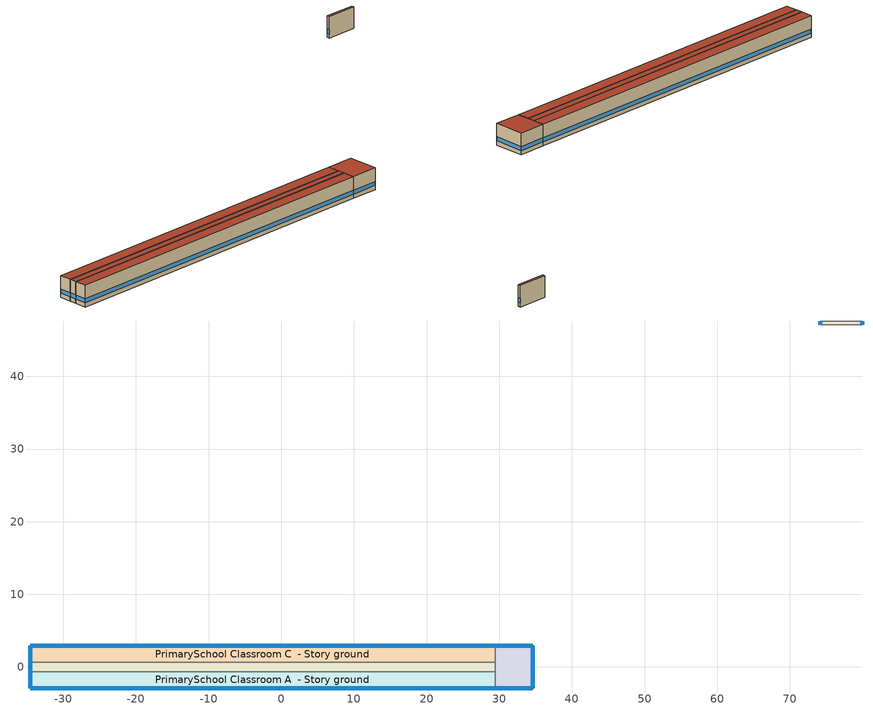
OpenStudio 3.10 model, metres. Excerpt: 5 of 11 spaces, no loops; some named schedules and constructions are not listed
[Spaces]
PrimarySchool Classroom A  - Story ground
 floor ground (Foundation F 1.26W/m*K Perim 66.23m Area 143.33m2): -34.58,-2.89 -34.58,-0.65 29.41,-0.65 29.41,-2.89 z0
 wall outside (PrimarySchool Classroom A  - Story ground Wall 1 c tbd): -34.58,-0.65 -34.58,-2.89 z0:3.96
 wall outside (PrimarySchool Classroom A  - Story ground Wall 4 c tbd): -34.58,-2.89 29.41,-2.89 z0:3.96
 wall to PrimarySchool Corridor B  - Story ground: 29.41,-0.65 -34.58,-0.65 z0:3.96
 wall to PrimarySchool Office  - Story ground: 29.41,-2.89 29.41,-0.65 z0:3.96
 window (Window U-0.75 SHGC 0.48): -34.58,-0.68 -34.58,-2.87 z0.76:1.49; -34.55,-2.89 29.39,-2.89 z0.76:1.48
 roof outside (PrimarySchool Classroom A  - Story ground RoofCeiling 1 c tbd): 29.41,-2.89 29.41,-0.65 -34.58,-0.65 -34.58,-2.89 z3.96
PrimarySchool Corridor B  - Story ground
 floor ground (Foundation F 1.26W/m*K Perim 1.3m Area 83.44m2): -34.58,-0.65 -34.58,0.65 29.41,0.65 29.41,-0.65 z0
 wall outside (PrimarySchool Corridor B  - Story ground Wall 1 c tbd): -34.58,0.65 -34.58,-0.65 z0:3.96
 wall to PrimarySchool Classroom C  - Story ground: 29.41,0.65 -34.58,0.65 z0:3.96
 wall to PrimarySchool Office  - Story ground: 29.41,-0.65 29.41,0.65 z0:3.96
 window (Window U-0.75 SHGC 0.48): -34.58,0.63 -34.58,-0.63 z0.76:1.5
 roof outside (PrimarySchool Corridor B  - Story ground RoofCeiling 1 c tbd): 29.41,-0.65 29.41,0.65 -34.58,0.65 -34.58,-0.65 z3.96
PrimarySchool Classroom C  - Story ground
 floor ground (Foundation F 1.26W/m*K Perim 66.23m Area 143.33m2): -34.58,0.65 -34.58,2.89 29.41,2.89 29.41,0.65 z0
 wall outside (PrimarySchool Classroom C  - Story ground Wall 1 c tbd): -34.58,2.89 -34.58,0.65 z0:3.96
 wall outside (PrimarySchool Classroom C  - Story ground Wall 2 c tbd): 29.41,2.89 -34.58,2.89 z0:3.96
 wall to PrimarySchool Office  - Story ground: 29.41,0.65 29.41,2.89 z0:3.96
 window (Window U-0.75 SHGC 0.48): -34.58,2.87 -34.58,0.68 z0.76:1.49; 29.39,2.89 -34.55,2.89 z0.76:1.48
 roof outside (PrimarySchool Classroom C  - Story ground RoofCeiling 1 c tbd): 29.41,0.65 29.41,2.89 -34.58,2.89 -34.58,0.65 z3.96
PrimarySchool Office  - Story ground
 floor ground (Foundation F 1.26W/m*K Perim 16.11m Area 29.86m2): 29.41,-2.89 29.41,2.89 34.58,2.89 34.58,-2.89 z0
 wall outside (PrimarySchool Office  - Story ground Wall 2 c tbd): 34.58,2.89 29.41,2.89 z0:3.96
 wall outside (PrimarySchool Office  - Story ground Wall 4 c tbd): 34.58,-2.89 34.58,2.89 z0:3.96
 wall outside (PrimarySchool Office  - Story ground Wall 3 c tbd): 29.41,-2.89 34.58,-2.89 z0:3.96
 window (Window U-0.75 SHGC 0.48): 34.55,2.89 29.44,2.89 / 29.44,-2.89 34.55,-2.89 / 34.58,-2.87 34.58,2.87 z0.76:1.48
 roof outside (PrimarySchool Office  - Story ground RoofCeiling 1 c tbd): 34.58,-2.89 34.58,2.89 29.41,2.89 29.41,-2.89 z3.96
PrimarySchool Office  - Story ground 1
 floor ground (Foundation F 1.26W/m*K Perim 1.02m Area 2.95m2): 79.98,47.11 74.2,47.11 74.2,47.62 79.98,47.62 z0
 wall outside (PrimarySchool Office  - Story ground 1 Wall 2 c tbd): 74.2,47.62 74.2,47.11 z0:3.96
 wall outside (PrimarySchool Office  - Story ground 1 Wall 3 c tbd): 79.98,47.11 79.98,47.62 z0:3.96
 wall to PrimarySchool Gym  - Story ground: 74.2,47.11 79.98,47.11 z0:3.96
 wall to PrimarySchool Kitchen  - Story ground: 79.98,47.62 74.2,47.62 z0:3.96
 window (Window U-0.75 SHGC 0.48): 74.2,47.59 74.2,47.14 / 79.98,47.14 79.98,47.59 z0.76:1.55
 roof outside (PrimarySchool Office  - Story ground 1 RoofCeiling 1 c tbd): 79.98,47.62 74.2,47.62 74.2,47.11 79.98,47.11 z3.96
[Schedule:Day]
Clothing Schedule Default Winter Clothes; Infiltration HVAC Off Schedule Schedule Day 0 1; Infiltration HVAC Off Schedule Schedule Day 2: 24, 0, 1
Clothing Schedule Summer Clothes: 24, 0, 0.5
Air Velocity Schedule Default: 24, 0, 0.2
Work Efficiency Schedule Default; Schedule Day 35; Schedule Day 36: 24, 0, 0
PrimarySchool Cafeteria Occ Default; PrimarySchool Cafeteria Occ Wkdy Day 1: No, 1, 45, 0, 2, 0, 0.01875, 2, 15, 0.0375, 2, 30, 0.05625, 2, 45, 0.075, 3, 0, 0.09375, 3, 15, 0.1125, 3, 30, 0.13125, 3, 45, 0.15, 4, 0, 0.1375, 4, 15, 0.125, 4, 30, 0.1125, 4, 45, 0.1, 5, 0, 0.0875, 5, 15, 0.075, 5, 30, 0.0625, 5, 45, 0.05, 6, 0, 0.125, 6, 15, 0.2, 6, 30, 0.275, 6, 45, 0.35, 7, 0, 0.425, 7, 15, 0.5, 7, 30, 0.575, 7, 45, 0.65, 8, 0, 0.725, 8, 15, 0.8, 8, 30, 0.875, 8, 45, 0.95, 9, 0, 0.85, 9, 15, 0.75, 9, 30, 0.65, 9, 45, 0.55, 10, 0, 0.45, 10, 15, 0.35, 10, 30, 0.25, 10, 45, 0.15, 11, 0, 0.1375, 11, 15, 0.125, 11, 30, 0.1125, 11, 45, 0.1, 12, 0, 0.0875, 12, 15, 0.075, 12, 30, 0.0625, 12, 45, 0.05, 13, 0, 0.0375, 13, 15, 0.025, 13, 30, 0.0125, 13, 45, 0, 24, 0, 0
PrimarySchool Cafeteria Occ Summer Design Day: No, 7, 0, 0, 9, 0, 0.15, 11, 0, 0.05, 13, 0, 0.95, 15, 0, 0.15, 24, 0, 0
PrimarySchool Cafeteria Occ Wkdy Day: No, 4, 45, 0, 9, 15, 0.25, 24, 0, 0
PrimarySchool Cafeteria Occ Winter Design Day; Education_School BLDG_LIGHT_EndUseData Winter Design Day; Education_School BLDG_EQUIP_EndUseData Winter Design Day; PrimarySchool Bldg Occ Winter Design Day; PrimarySchool Gym Occ Winter Design Day; Education_School BLDG_LIGHT_EndUseData Winter Design Day 1; Education_School BLDG_EQUIP_EndUseData Winter Design Day 1: No, 24, 0, 0
PrimarySchool Activity Default; PrimarySchool Activity Winter Design Day; PrimarySchool Activity Summer Design Day: No, 24, 0, 120
Education_School BLDG_LIGHT_EndUseData Default: No, 0, 15, 0.444766, 0, 30, 0.454223, 0, 45, 0.46368, 1, 0, 0.473137, 1, 15, 0.482594, 1, 30, 0.492051, 1, 45, 0.501508, 2, 0, 0.510965, 2, 15, 0.520422, 2, 30, 0.529879, 2, 45, 0.539336, 3, 0, 0.548793, 3, 15, 0.55825, 3, 30, 0.567707, 3, 45, 0.577164, 4, 0, 0.586621, 4, 15, 0.596078, 4, 30, 0.599436, 4, 45, 0.602794, 5, 0, 0.606152, 5, 15, 0.609511, 5, 30, 0.615414, 5, 45, 0.621318, 6, 0, 0.627222, 6, 15, 0.633125, 6, 30, 0.639029, 6, 45, 0.644933, 7, 0, 0.650836, 7, 15, 0.65674, 7, 30, 0.652442, 7, 45, 0.648145, 8, 0, 0.643847, 8, 15, 0.63955, 8, 30, 0.640089, 8, 45, 0.640627, 9, 0, 0.641166, 9, 15, 0.641705, 9, 30, 0.640612, 9, 45, 0.63952, 10, 0, 0.638427, 10, 15, 0.637335, 10, 30, 0.633072, 10, 45, 0.628809, 11, 0, 0.624546, 11, 15, 0.620283, 11, 30, 0.61602, 11, 45, 0.611757, 12, 0, 0.607494, 12, 15, 0.603231, 12, 30, 0.58861, 12, 45, 0.573989, 13, 0, 0.559368, 13, 15, 0.544746, 13, 30, 0.521564, 13, 45, 0.498381, 14, 0, 0.475199, 14, 15, 0.452016, 14, 30, 0.440954, 14, 45, 0.429893, 15, 0, 0.418831, 15, 15, 0.40777, 15, 30, 0.400724, 15, 45, 0.393679, 16, 0, 0.386633, 16, 15, 0.379587, 16, 30, 0.356275, 16, 45, 0.332962, 17, 0, 0.309649, 17, 15, 0.286336, 17, 30, 0.275833, 17, 45, 0.26533, 18, 0, 0.254827, 18, 15, 0.244324, 18, 30, 0.22977, 18, 45, 0.215216, 19, 0, 0.200661, 19, 15, 0.186107, 19, 30, 0.170527, 19, 45, 0.154947, 20, 0, 0.139366, 20, 15, 0.123786, 20, 30, 0.123416, 20, 45, 0.123046, 21, 0, 0.122676, 21, 15, 0.122113, 21, 30, 0.122023, 21, 45, 0.121933, 22, 0, 0.121843, 22, 15, 0.121753, 22, 30, 0.121903, 22, 45, 0.122052, 23, 0, 0.122201, 23, 15, 0.122351, 23, 30, 0.122427, 23, 45, 0.122503, 24, 0, 0.12258
Education_School BLDG_LIGHT_EndUseData Sat Day; Education_School BLDG_LIGHT_EndUseData Sat Day 2: No, 0, 15, 0.238118, 0, 30, 0.230158, 0, 45, 0.222198, 1, 0, 0.214238, 1, 15, 0.206278, 1, 30, 0.20226, 1, 45, 0.198242, 2, 0, 0.194224, 2, 15, 0.190206, 2, 30, 0.186713, 2, 45, 0.183221, 3, 0, 0.179728, 3, 15, 0.176236, 3, 30, 0.169576, 3, 45, 0.162916, 4, 0, 0.156256, 4, 15, 0.149595, 4, 30, 0.149742, 4, 45, 0.149889, 5, 0, 0.150036, 5, 15, 0.150183, 5, 30, 0.150622, 5, 45, 0.151061, 6, 0, 0.151501, 6, 15, 0.15194, 6, 30, 0.151571, 6, 45, 0.151202, 7, 0, 0.150833, 7, 15, 0.150463, 7, 30, 0.150267, 7, 45, 0.15007, 8, 0, 0.149873, 8, 15, 0.149676, 8, 30, 0.146163, 8, 45, 0.14265, 9, 0, 0.139136, 9, 15, 0.135623, 9, 30, 0.135012, 9, 45, 0.134401, 10, 0, 0.133789, 10, 15, 0.133178, 10, 30, 0.134606, 10, 45, 0.134665, 11, 0, 0.134723, 11, 15, 0.134782, 11, 30, 0.13484, 11, 45, 0.134899, 12, 0, 0.134957, 12, 15, 0.135016, 12, 30, 0.135074, 12, 45, 0.135133, 13, 0, 0.135191, 13, 15, 0.13525, 13, 30, 0.134888, 13, 45, 0.134526, 14, 0, 0.134164, 14, 15, 0.133802, 14, 30, 0.134063, 14, 45, 0.134324, 15, 0, 0.134584, 15, 15, 0.134845, 15, 30, 0.135364, 15, 45, 0.135884, 16, 0, 0.136403, 16, 15, 0.136923, 16, 30, 0.138285, 16, 45, 0.139647, 17, 0, 0.141009, 17, 15, 0.142372, 17, 30, 0.144177, 17, 45, 0.145982, 18, 0, 0.147788, 18, 15, 0.149593, 18, 30, 0.150735, 18, 45, 0.151876, 19, 0, 0.153018, 19, 15, 0.15416, 19, 30, 0.165537, 19, 45, 0.176915, 20, 0, 0.188292, 20, 15, 0.19967, 20, 30, 0.22374, 20, 45, 0.247811, 21, 0, 0.271881, 21, 15, 0.295951, 21, 30, 0.294087, 21, 45, 0.292223, 22, 0, 0.29036, 22, 15, 0.288496, 22, 30, 0.279931, 22, 45, 0.271366, 23, 0, 0.262801, 23, 15, 0.254236, 23, 30, 0.250207, 23, 45, 0.246177, 24, 0, 0.242148
Education_School BLDG_LIGHT_EndUseData Sat Day 1: No, 0, 15, 0.217415, 0, 30, 0.218093, 0, 45, 0.21877, 1, 0, 0.219448, 1, 15, 0.220126, 1, 30, 0.222782, 1, 45, 0.225439, 2, 0, 0.228095, 2, 15, 0.230752, 2, 30, 0.221464, 2, 45, 0.212176, 3, 0, 0.202888, 3, 15, 0.193601, 3, 30, 0.186737, 3, 45, 0.179874, 4, 0, 0.173011, 4, 15, 0.166148, 4, 30, 0.172198, 4, 45, 0.178247, 5, 0, 0.184296, 5, 15, 0.190346, 5, 30, 0.194388, 5, 45, 0.19843, 6, 0, 0.202472, 6, 15, 0.206515, 6, 30, 0.202943, 6, 45, 0.199371, 7, 0, 0.195799, 7, 15, 0.192227, 7, 30, 0.188258, 7, 45, 0.184289, 8, 0, 0.180319, 8, 15, 0.17635, 8, 30, 0.165805, 8, 45, 0.155259, 9, 0, 0.144714, 9, 15, 0.134168, 9, 30, 0.130206, 9, 45, 0.126243, 10, 0, 0.12228, 10, 15, 0.118317, 10, 30, 0.110087, 10, 45, 0.110087, 11, 0, 0.110088, 11, 15, 0.110088, 11, 30, 0.110089, 11, 45, 0.110089, 12, 0, 0.11009, 12, 15, 0.11009, 12, 30, 0.11009, 12, 45, 0.110091, 13, 0, 0.110091, 13, 15, 0.110092, 13, 30, 0.110183, 13, 45, 0.110274, 14, 0, 0.110365, 14, 15, 0.110455, 14, 30, 0.110363, 14, 45, 0.11027, 15, 0, 0.110177, 15, 15, 0.110084, 15, 30, 0.110015, 15, 45, 0.109945, 16, 0, 0.109876, 16, 15, 0.109807, 16, 30, 0.113293, 16, 45, 0.116779, 17, 0, 0.120265, 17, 15, 0.123751, 17, 30, 0.128846, 17, 45, 0.13394, 18, 0, 0.139034, 18, 15, 0.144129, 18, 30, 0.142863, 18, 45, 0.141596, 19, 0, 0.14033, 19, 15, 0.139064, 19, 30, 0.150072, 19, 45, 0.16108, 20, 0, 0.172089, 20, 15, 0.183097, 20, 30, 0.193372, 20, 45, 0.203646, 21, 0, 0.213921, 21, 15, 0.224195, 21, 30, 0.228971, 21, 45, 0.233748, 22, 0, 0.238524, 22, 15, 0.2433, 22, 30, 0.243479, 22, 45, 0.243658, 23, 0, 0.243837, 23, 15, 0.244015, 23, 30, 0.237365, 23, 45, 0.230715, 24, 0, 0.224065
Education_School BLDG_LIGHT_EndUseData Summer Design Day; Education_School BLDG_EQUIP_EndUseData Summer Design Day; Education_School BLDG_LIGHT_EndUseData Summer Design Day 1; Education_School BLDG_EQUIP_EndUseData Summer Design Day 1: No, 24, 0, 1
Education_School BLDG_LIGHT_EndUseData Sun Day; Education_School BLDG_LIGHT_EndUseData Sun Day 2: No, 0, 15, 0.113595, 0, 30, 0.111075, 0, 45, 0.108556, 1, 0, 0.106036, 1, 15, 0.103517, 1, 30, 0.105431, 1, 45, 0.107346, 2, 0, 0.10926, 2, 15, 0.111175, 2, 30, 0.112679, 2, 45, 0.114184, 3, 0, 0.115689, 3, 15, 0.117194, 3, 30, 0.118493, 3, 45, 0.119792, 4, 0, 0.121091, 4, 15, 0.12239, 4, 30, 0.127005, 4, 45, 0.131621, 5, 0, 0.136236, 5, 15, 0.140851, 5, 30, 0.146291, 5, 45, 0.15173, 6, 0, 0.15717, 6, 15, 0.162609, 6, 30, 0.155386, 6, 45, 0.148163, 7, 0, 0.140939, 7, 15, 0.133716, 7, 30, 0.129501, 7, 45, 0.125286, 8, 0, 0.121071, 8, 15, 0.116856, 8, 30, 0.107148, 8, 45, 0.0974392, 9, 0, 0.0877307, 9, 15, 0.0780222, 9, 30, 0.0769208, 9, 45, 0.0758194, 10, 0, 0.074718, 10, 15, 0.0736166, 10, 30, 0.0735152, 10, 45, 0.0735205, 11, 0, 0.0735258, 11, 15, 0.0735311, 11, 30, 0.0735364, 11, 45, 0.0735417, 12, 0, 0.0735469, 12, 15, 0.0735522, 12, 30, 0.0735575, 12, 45, 0.0735628, 13, 0, 0.0735681, 13, 15, 0.0735734, 13, 30, 0.0739358, 13, 45, 0.0742982, 14, 0, 0.0746606, 14, 15, 0.075023, 14, 30, 0.0745607, 14, 45, 0.0740985, 15, 0, 0.0736363, 15, 15, 0.073174, 15, 30, 0.0731982, 15, 45, 0.0732224, 16, 0, 0.0732466, 16, 15, 0.0732708, 16, 30, 0.083168, 16, 45, 0.0930651, 17, 0, 0.102962, 17, 15, 0.112859, 17, 30, 0.111137, 17, 45, 0.109415, 18, 0, 0.107693, 18, 15, 0.105971, 18, 30, 0.104171, 18, 45, 0.102371, 19, 0, 0.10057, 19, 15, 0.0987702, 19, 30, 0.0986507, 19, 45, 0.0985313, 20, 0, 0.0984118, 20, 15, 0.0982923, 20, 30, 0.101746, 20, 45, 0.105199, 21, 0, 0.108653, 21, 15, 0.112106, 21, 30, 0.113166, 21, 45, 0.114226, 22, 0, 0.115286, 22, 15, 0.116346, 22, 30, 0.116299, 22, 45, 0.116251, 23, 0, 0.116204, 23, 15, 0.116156, 23, 30, 0.115516, 23, 45, 0.114875, 24, 0, 0.114235
Education_School BLDG_LIGHT_EndUseData Sun Day 1: No, 0, 15, 0.132447, 0, 30, 0.135516, 0, 45, 0.138584, 1, 0, 0.141653, 1, 15, 0.144722, 1, 30, 0.150943, 1, 45, 0.157165, 2, 0, 0.163387, 2, 15, 0.169609, 2, 30, 0.168335, 2, 45, 0.167061, 3, 0, 0.165787, 3, 15, 0.164513, 3, 30, 0.168842, 3, 45, 0.173172, 4, 0, 0.177501, 4, 15, 0.18183, 4, 30, 0.186396, 4, 45, 0.190962, 5, 0, 0.195528, 5, 15, 0.200094, 5, 30, 0.203368, 5, 45, 0.206643, 6, 0, 0.209917, 6, 15, 0.213192, 6, 30, 0.210548, 6, 45, 0.207905, 7, 0, 0.205261, 7, 15, 0.202618, 7, 30, 0.199072, 7, 45, 0.195527, 8, 0, 0.191982, 8, 15, 0.188436, 8, 30, 0.174293, 8, 45, 0.16015, 9, 0, 0.146007, 9, 15, 0.131864, 9, 30, 0.13331, 9, 45, 0.134756, 10, 0, 0.136203, 10, 15, 0.137649, 10, 30, 0.0970453, 10, 45, 0.0970382, 11, 0, 0.097031, 11, 15, 0.0970238, 11, 30, 0.0970166, 11, 45, 0.0970094, 12, 0, 0.0970022, 12, 15, 0.0969951, 12, 30, 0.0969879, 12, 45, 0.0969807, 13, 0, 0.0969735, 13, 15, 0.0969663, 13, 30, 0.0971005, 13, 45, 0.0972346, 14, 0, 0.0973687, 14, 15, 0.0975029, 14, 30, 0.0972784, 14, 45, 0.097054, 15, 0, 0.0968296, 15, 15, 0.0966051, 15, 30, 0.0967108, 15, 45, 0.0968164, 16, 0, 0.0969221, 16, 15, 0.0970277, 16, 30, 0.0968133, 16, 45, 0.096599, 17, 0, 0.0963847, 17, 15, 0.0961703, 17, 30, 0.0963811, 17, 45, 0.096592, 18, 0, 0.0968028, 18, 15, 0.0970137, 18, 30, 0.0970338, 18, 45, 0.097054, 19, 0, 0.0970742, 19, 15, 0.0970943, 19, 30, 0.0968048, 19, 45, 0.0965153, 20, 0, 0.0962258, 20, 15, 0.0959362, 20, 30, 0.0967477, 20, 45, 0.0975591, 21, 0, 0.0983706, 21, 15, 0.099182, 21, 30, 0.103484, 21, 45, 0.107786, 22, 0, 0.112088, 22, 15, 0.11639, 22, 30, 0.119096, 22, 45, 0.121801, 23, 0, 0.124507, 23, 15, 0.127213, 23, 30, 0.128522, 23, 45, 0.12983, 24, 0, 0.131139
Education_School BLDG_EQUIP_EndUseData Default: No, 0, 15, 0.519371, 0, 30, 0.528941, 0, 45, 0.538512, 1, 0, 0.548082, 1, 15, 0.557653, 1, 30, 0.567224, 1, 45, 0.576794, 2, 0, 0.586365, 2, 15, 0.595935, 2, 30, 0.605506, 2, 45, 0.615076, 3, 0, 0.624647, 3, 15, 0.634218, 3, 30, 0.643788, 3, 45, 0.653359, 4, 0, 0.662929, 4, 15, 0.6725, 4, 30, 0.709, 4, 45, 0.7455, 5, 0, 0.782, 5, 15, 0.8185, 5, 30, 0.8255, 5, 45, 0.8325, 6, 0, 0.8395, 6, 15, 0.8465, 6, 30, 0.8535, 6, 45, 0.8605, 7, 0, 0.8675, 7, 15, 0.8745, 7, 30, 0.885575, 7, 45, 0.89665, 8, 0, 0.907725, 8, 15, 0.9188, 8, 30, 0.921375, 8, 45, 0.92395, 9, 0, 0.926525, 9, 15, 0.9291, 9, 30, 0.9331, 9, 45, 0.9371, 10, 0, 0.9411, 10, 15, 0.9451, 10, 30, 0.94665, 10, 45, 0.9482, 11, 0, 0.94975, 11, 15, 0.9513, 11, 30, 0.95285, 11, 45, 0.9544, 12, 0, 0.95595, 12, 15, 0.9575, 12, 30, 0.951175, 12, 45, 0.94485, 13, 0, 0.938525, 13, 15, 0.9322, 13, 30, 0.9106, 13, 45, 0.889, 14, 0, 0.8674, 14, 15, 0.8458, 14, 30, 0.808675, 14, 45, 0.77155, 15, 0, 0.734425, 15, 15, 0.6973, 15, 30, 0.66005, 15, 45, 0.6228, 16, 0, 0.58555, 16, 15, 0.5483, 16, 30, 0.518725, 16, 45, 0.48915, 17, 0, 0.459575, 17, 15, 0.43, 17, 30, 0.41015, 17, 45, 0.3903, 18, 0, 0.37045, 18, 15, 0.3506, 18, 30, 0.340475, 18, 45, 0.33035, 19, 0, 0.320225, 19, 15, 0.3101, 19, 30, 0.30635, 19, 45, 0.3026, 20, 0, 0.29885, 20, 15, 0.2951, 20, 30, 0.295217, 20, 45, 0.295333, 21, 0, 0.29545, 21, 15, 0.315, 21, 30, 0.311225, 21, 45, 0.30745, 22, 0, 0.303675, 22, 15, 0.2999, 22, 30, 0.290225, 22, 45, 0.28055, 23, 0, 0.270875, 23, 15, 0.2612, 23, 30, 0.257533, 23, 45, 0.253867, 24, 0, 0.2502
PrimarySchool Bldg Occ Default; PrimarySchool Bldg Occ Wkdy Day 1: No, 1, 45, 0, 2, 0, 0.046875, 2, 15, 0.09375, 2, 30, 0.140625, 2, 45, 0.1875, 3, 0, 0.234375, 3, 15, 0.28125, 3, 30, 0.328125, 3, 45, 0.375, 4, 0, 0.421875, 4, 15, 0.46875, 4, 30, 0.515625, 4, 45, 0.5625, 5, 0, 0.609375, 5, 15, 0.65625, 5, 30, 0.703125, 5, 45, 0.75, 10, 45, 0.75, 11, 0, 0.72, 11, 15, 0.69, 11, 30, 0.66, 11, 45, 0.63, 12, 0, 0.6, 12, 15, 0.57, 12, 30, 0.54, 12, 45, 0.51, 13, 0, 0.48, 13, 15, 0.45, 13, 30, 0.42, 13, 45, 0.39, 14, 0, 0.36, 14, 15, 0.33, 14, 30, 0.3, 14, 45, 0.27, 15, 0, 0.24, 15, 15, 0.21, 15, 30, 0.18, 15, 45, 0.15, 17, 15, 0.15, 17, 30, 0.1375, 17, 45, 0.125, 18, 0, 0.1125, 18, 15, 0.1, 18, 30, 0.0875, 18, 45, 0.075, 19, 0, 0.0625, 19, 15, 0.05, 19, 30, 0.0375, 19, 45, 0.025, 20, 0, 0.0125, 20, 15, 0, 24, 0, 0
PrimarySchool Bldg Occ Summer Design Day: No, 8, 0, 0, 16, 0, 0.75, 21, 0, 0.15, 24, 0, 0
PrimarySchool Bldg Occ Wkdy Day: No, 3, 45, 0, 13, 45, 0.15, 24, 0, 0
PrimarySchool Gym Occ Default; PrimarySchool Gym Occ Wkdy Day 1: No, 1, 45, 0, 2, 0, 0.021875, 2, 15, 0.04375, 2, 30, 0.065625, 2, 45, 0.0875, 3, 0, 0.109375, 3, 15, 0.13125, 3, 30, 0.153125, 3, 45, 0.175, 4, 0, 0.196875, 4, 15, 0.21875, 4, 30, 0.240625, 4, 45, 0.2625, 5, 0, 0.284375, 5, 15, 0.30625, 5, 30, 0.328125, 5, 45, 0.35, 10, 45, 0.35, 11, 0, 0.38, 11, 15, 0.41, 11, 30, 0.44, 11, 45, 0.47, 12, 0, 0.5, 12, 15, 0.53, 12, 30, 0.56, 12, 45, 0.59, 13, 0, 0.62, 13, 15, 0.65, 13, 30, 0.68, 13, 45, 0.71, 14, 0, 0.74, 14, 15, 0.77, 14, 30, 0.8, 14, 45, 0.83, 15, 0, 0.86, 15, 15, 0.89, 15, 30, 0.92, 15, 45, 0.95, 17, 15, 0.95, 17, 30, 0.870833, 17, 45, 0.791667, 18, 0, 0.7125, 18, 15, 0.633333, 18, 30, 0.554167, 18, 45, 0.475, 19, 0, 0.395833, 19, 15, 0.316667, 19, 30, 0.2375, 19, 45, 0.158333, 20, 0, 0.0791667, 20, 15, 0, 24, 0, 0
PrimarySchool Gym Occ Summer Design Day: No, 8, 0, 0, 16, 0, 0.35, 21, 0, 0.95, 24, 0, 0
PrimarySchool Gym Occ Wkdy Day: No, 3, 45, 0, 13, 45, 0.35, 24, 0, 0
PrimarySchool Kitchen Gas Default; PrimarySchool Kitchen Gas Wkdy Day 1: No, 2, 45, 0.02, 3, 0, 0.03625, 3, 15, 0.0525, 3, 30, 0.06875, 3, 45, 0.085, 4, 0, 0.10125, 4, 15, 0.1175, 4, 30, 0.13375, 4, 45, 0.15, 5, 0, 0.154167, 5, 15, 0.158333, 5, 30, 0.1625, 5, 45, 0.166667, 6, 0, 0.170833, 6, 15, 0.175, 6, 30, 0.179167, 6, 45, 0.183333, 7, 0, 0.1875, 7, 15, 0.191667, 7, 30, 0.195833, 7, 45, 0.2, 8, 45, 0.2, 9, 0, 0.1875, 9, 15, 0.175, 9, 30, 0.1625, 9, 45, 0.15, 10, 0, 0.1375, 10, 15, 0.125, 10, 30, 0.1125, 10, 45, 0.1, 11, 0, 0.0933333, 11, 15, 0.0866667, 11, 30, 0.08, 11, 45, 0.0733333, 12, 0, 0.0666667, 12, 15, 0.06, 12, 30, 0.0533333, 12, 45, 0.0466667, 13, 0, 0.04, 13, 15, 0.0333333, 13, 30, 0.0266667, 13, 45, 0.02, 24, 0, 0.02
PrimarySchool Kitchen Gas Summer Design Day: No, 8, 0, 0.02, 10, 0, 0.15, 13, 0, 0.2, 15, 0, 0.1, 24, 0, 0.02
PrimarySchool Kitchen Gas Wkdy Day: No, 2, 45, 0.02, 3, 0, 0.03, 3, 15, 0.04, 3, 30, 0.05, 3, 45, 0.06, 4, 0, 0.07, 4, 15, 0.08, 4, 30, 0.09, 4, 45, 0.1, 5, 0, 0.107143, 5, 15, 0.114286, 5, 30, 0.121429, 5, 45, 0.128571, 6, 0, 0.135714, 6, 15, 0.142857, 6, 30, 0.15, 6, 45, 0.142857, 7, 0, 0.135714, 7, 15, 0.128571, 7, 30, 0.121429, 7, 45, 0.114286, 8, 0, 0.107143, 8, 15, 0.1, 8, 30, 0.09, 8, 45, 0.08, 9, 0, 0.07, 9, 15, 0.06, 9, 30, 0.05, 9, 45, 0.04, 10, 0, 0.03, 10, 15, 0.02, 24, 0, 0.02
PrimarySchool Kitchen Gas Winter Design Day: No, 24, 0, 0.02
PrimarySchool ClgSetp Default; PrimarySchool ClgSetp Wknd|Wkdy Day 4; PrimarySchool ClgSetp Wknd|Wkdy Day 6: No, 3, 45, 27.7778, 13, 45, 22.2222, 24, 0, 27.7778
Schedule Day 26: 3, 45, 0, 13, 45, 1, 24, 0, 0
Schedule Day 27; Schedule Day 28: 10, 45, 0, 18, 0, 1, 24, 0, 0
Education_School BLDG_LIGHT_EndUseData Wkdy Day 2: No, 0, 15, 0.39445, 0, 30, 0.557298, 0, 45, 0.561941, 1, 0, 0.566585, 1, 15, 0.571229, 1, 30, 0.575872, 1, 45, 0.580516, 2, 0, 0.58516, 2, 15, 0.589803, 2, 30, 0.594447, 2, 45, 0.599091, 3, 0, 0.603734, 3, 15, 0.608378, 3, 30, 0.613022, 3, 45, 0.617665, 4, 0, 0.622309, 4, 15, 0.626953, 4, 30, 0.628602, 4, 45, 0.630251, 5, 0, 0.6319, 5, 15, 0.633549, 5, 30, 0.641279, 5, 45, 0.64901, 6, 0, 0.65674, 6, 15, 0.648652, 6, 30, 0.649005, 6, 45, 0.649357, 7, 0, 0.648821, 7, 15, 0.648284, 7, 30, 0.647748, 7, 45, 0.647211, 8, 0, 0.643025, 8, 15, 0.638838, 8, 30, 0.634652, 8, 45, 0.630465, 9, 0, 0.623286, 9, 15, 0.616106, 9, 30, 0.608927, 9, 45, 0.601747, 10, 0, 0.590364, 10, 15, 0.578981, 10, 30, 0.567597, 10, 45, 0.556214, 11, 0, 0.548972, 11, 15, 0.54173, 11, 30, 0.534488, 11, 45, 0.505386, 12, 0, 0.490123, 12, 15, 0.47486, 12, 30, 0.469702, 12, 45, 0.464545, 13, 0, 0.459388, 13, 15, 0.45423, 13, 30, 0.447084, 13, 45, 0.439937, 14, 0, 0.432791, 14, 15, 0.425644, 14, 30, 0.417993, 14, 45, 0.410343, 15, 0, 0.402693, 15, 15, 0.395042, 15, 30, 0.394906, 15, 45, 0.39477, 16, 0, 0.394633, 16, 15, 0.394497, 16, 30, 0.394478, 16, 45, 0.394459, 17, 0, 0.39444, 17, 15, 0.394421, 17, 30, 0.394371, 17, 45, 0.394321, 18, 0, 0.394271, 18, 15, 0.394221, 18, 30, 0.394209, 18, 45, 0.394198, 19, 0, 0.394187, 19, 15, 0.394176, 19, 30, 0.394165, 19, 45, 0.394154, 20, 0, 0.394143, 20, 15, 0.394132, 20, 30, 0.394121, 20, 45, 0.39411, 21, 0, 0.394099, 21, 15, 0.394088, 21, 30, 0.394077, 21, 45, 0.394066, 22, 0, 0.394055, 22, 15, 0.394044, 22, 30, 0.394117, 22, 45, 0.394191, 23, 0, 0.394264, 23, 15, 0.394337, 23, 30, 0.394366, 23, 45, 0.394394, 24, 0, 0.394422
Education_School BLDG_LIGHT_EndUseData Wkdy Day 3; Education_School BLDG_LIGHT_EndUseData Default 1: No, 0, 15, 0.552654, 0, 30, 0.557298, 0, 45, 0.561941, 1, 0, 0.566585, 1, 15, 0.571229, 1, 30, 0.575872, 1, 45, 0.580516, 2, 0, 0.58516, 2, 15, 0.589803, 2, 30, 0.594447, 2, 45, 0.599091, 3, 0, 0.603734, 3, 15, 0.608378, 3, 30, 0.613022, 3, 45, 0.617665, 4, 0, 0.622309, 4, 15, 0.626953, 4, 30, 0.628602, 4, 45, 0.630251, 5, 0, 0.6319, 5, 15, 0.633549, 5, 30, 0.636448, 5, 45, 0.639347, 6, 0, 0.642245, 6, 15, 0.645144, 6, 30, 0.648043, 6, 45, 0.650942, 7, 0, 0.653841, 7, 15, 0.65674, 7, 30, 0.65463, 7, 45, 0.65252, 8, 0, 0.650409, 8, 15, 0.648299, 8, 30, 0.648564, 8, 45, 0.648828, 9, 0, 0.649093, 9, 15, 0.649357, 9, 30, 0.648821, 9, 45, 0.648284, 10, 0, 0.647748, 10, 15, 0.647211, 10, 30, 0.645118, 10, 45, 0.643025, 11, 0, 0.640932, 11, 15, 0.638838, 11, 30, 0.636745, 11, 45, 0.634652, 12, 0, 0.632559, 12, 15, 0.630465, 12, 30, 0.623286, 12, 45, 0.616106, 13, 0, 0.608927, 13, 15, 0.601747, 13, 30, 0.590364, 13, 45, 0.578981, 14, 0, 0.567597, 14, 15, 0.556214, 14, 30, 0.550782, 14, 45, 0.545351, 15, 0, 0.539919, 15, 15, 0.534488, 15, 30, 0.531028, 15, 45, 0.527568, 16, 0, 0.524109, 16, 15, 0.520649, 16, 30, 0.509202, 16, 45, 0.497754, 17, 0, 0.486307, 17, 15, 0.47486, 17, 30, 0.469702, 17, 45, 0.464545, 18, 0, 0.459388, 18, 15, 0.45423, 18, 30, 0.447084, 18, 45, 0.439937, 19, 0, 0.432791, 19, 15, 0.425644, 19, 30, 0.417993, 19, 45, 0.410343, 20, 0, 0.402693, 20, 15, 0.395042, 20, 30, 0.39486, 20, 45, 0.394679, 21, 0, 0.394497, 21, 15, 0.394221, 21, 30, 0.394176, 21, 45, 0.394132, 22, 0, 0.394088, 22, 15, 0.394044, 22, 30, 0.394117, 22, 45, 0.394191, 23, 0, 0.394264, 23, 15, 0.394337, 23, 30, 0.394375, 23, 45, 0.394412, 24, 0, 0.39445
Education_School BLDG_LIGHT_EndUseData Wkdy Day 4: No, 0, 15, 0.29432, 0, 30, 0.296193, 0, 45, 0.298067, 1, 0, 0.29994, 1, 15, 0.301814, 1, 30, 0.303688, 1, 45, 0.305561, 2, 0, 0.307435, 2, 15, 0.309308, 2, 30, 0.311182, 2, 45, 0.313055, 3, 0, 0.314929, 3, 15, 0.316802, 3, 30, 0.318676, 3, 45, 0.320549, 4, 0, 0.322423, 4, 15, 0.324297, 4, 30, 0.331899, 4, 45, 0.339501, 5, 0, 0.347104, 5, 15, 0.354706, 5, 30, 0.356933, 5, 45, 0.359159, 6, 0, 0.361386, 6, 15, 0.363612, 6, 30, 0.365839, 6, 45, 0.368065, 7, 0, 0.370292, 7, 15, 0.372518, 7, 30, 0.374782, 7, 45, 0.377045, 8, 0, 0.379309, 8, 15, 0.381573, 8, 30, 0.382685, 8, 45, 0.383797, 9, 0, 0.38491, 9, 15, 0.386022, 9, 30, 0.388488, 9, 45, 0.390954, 10, 0, 0.39342, 10, 15, 0.395885, 10, 30, 0.396299, 10, 45, 0.396712, 11, 0, 0.397126, 11, 15, 0.397539, 11, 30, 0.397953, 11, 45, 0.398366, 12, 0, 0.39878, 12, 15, 0.399193, 12, 30, 0.395648, 12, 45, 0.392102, 13, 0, 0.388557, 13, 15, 0.385011, 13, 30, 0.377295, 13, 45, 0.369579, 14, 0, 0.361863, 14, 15, 0.354146, 14, 30, 0.350127, 14, 45, 0.346107, 15, 0, 0.342087, 15, 15, 0.338067, 15, 30, 0.338256, 15, 45, 0.338444, 16, 0, 0.338632, 16, 15, 0.338821, 16, 30, 0.333652, 16, 45, 0.328484, 17, 0, 0.323316, 17, 15, 0.318148, 17, 30, 0.312598, 17, 45, 0.307048, 18, 0, 0.301498, 18, 15, 0.295947, 18, 30, 0.291587, 18, 45, 0.287227, 19, 0, 0.282867, 19, 15, 0.278507, 19, 30, 0.271108, 19, 45, 0.263709, 20, 0, 0.256311, 20, 15, 0.248912, 20, 30, 0.247364, 20, 45, 0.245815, 21, 0, 0.244267, 21, 15, 0.244689, 21, 30, 0.244146, 21, 45, 0.243602, 22, 0, 0.243059, 22, 15, 0.242515, 22, 30, 0.242397, 22, 45, 0.242279, 23, 0, 0.24216, 23, 15, 0.242042, 23, 30, 0.2412, 23, 45, 0.240358, 24, 0, 0.239516
Education_School BLDG_LIGHT_EndUseData Wkdy Day 5: No, 0, 15, 0.239516, 0, 30, 0.296193, 0, 45, 0.298067, 1, 0, 0.29994, 1, 15, 0.301814, 1, 30, 0.303688, 1, 45, 0.305561, 2, 0, 0.307435, 2, 15, 0.309308, 2, 30, 0.311182, 2, 45, 0.313055, 3, 0, 0.314929, 3, 15, 0.316802, 3, 30, 0.318676, 3, 45, 0.320549, 4, 0, 0.322423, 4, 15, 0.324297, 4, 30, 0.331899, 4, 45, 0.339501, 5, 0, 0.347104, 5, 15, 0.354706, 5, 30, 0.360643, 5, 45, 0.366581, 6, 0, 0.372518, 6, 15, 0.383056, 6, 30, 0.384539, 6, 45, 0.386022, 7, 0, 0.388488, 7, 15, 0.390954, 7, 30, 0.39342, 7, 45, 0.395885, 8, 0, 0.396712, 8, 15, 0.397539, 8, 30, 0.398366, 8, 45, 0.399193, 9, 0, 0.395648, 9, 15, 0.392102, 9, 30, 0.388557, 9, 45, 0.385011, 10, 0, 0.377295, 10, 15, 0.369579, 10, 30, 0.361863, 10, 45, 0.354146, 11, 0, 0.348787, 11, 15, 0.343427, 11, 30, 0.338067, 11, 45, 0.33193, 12, 0, 0.325039, 12, 15, 0.318148, 12, 30, 0.312598, 12, 45, 0.307048, 13, 0, 0.301498, 13, 15, 0.295947, 13, 30, 0.291587, 13, 45, 0.287227, 14, 0, 0.282867, 14, 15, 0.278507, 14, 30, 0.271108, 14, 45, 0.263709, 15, 0, 0.256311, 15, 15, 0.248912, 15, 30, 0.247751, 15, 45, 0.246589, 16, 0, 0.245428, 16, 15, 0.244267, 16, 30, 0.244281, 16, 45, 0.244296, 17, 0, 0.24431, 17, 15, 0.244324, 17, 30, 0.244416, 17, 45, 0.244507, 18, 0, 0.244598, 18, 15, 0.244689, 18, 30, 0.244553, 18, 45, 0.244417, 19, 0, 0.244282, 19, 15, 0.244146, 19, 30, 0.24401, 19, 45, 0.243874, 20, 0, 0.243738, 20, 15, 0.243602, 20, 30, 0.243466, 20, 45, 0.24333, 21, 0, 0.243195, 21, 15, 0.243059, 21, 30, 0.242923, 21, 45, 0.242787, 22, 0, 0.242651, 22, 15, 0.242515, 22, 30, 0.242397, 22, 45, 0.242279, 23, 0, 0.24216, 23, 15, 0.242042, 23, 30, 0.241411, 23, 45, 0.240779, 24, 0, 0.240148
Education_School BLDG_EQUIP_EndUseData Wknd Day 3; Education_School BLDG_EQUIP_EndUseData Wknd Day 4; Education_School BLDG_EQUIP_EndUseData Wknd Day 7; Education_School BLDG_EQUIP_EndUseData Wknd Day 8: No, 0, 15, 0.330938, 0, 30, 0.334003, 0, 45, 0.337069, 1, 0, 0.340134, 1, 15, 0.3432, 1, 30, 0.341463, 1, 45, 0.339726, 2, 0, 0.337989, 2, 15, 0.336251, 2, 30, 0.330938, 2, 45, 0.325624, 3, 0, 0.32031, 3, 15, 0.314997, 3, 30, 0.303858, 3, 45, 0.29272, 4, 0, 0.281582, 4, 15, 0.270443, 4, 30, 0.257466, 4, 45, 0.244488, 5, 0, 0.231511, 5, 15, 0.218533, 5, 30, 0.21046, 5, 45, 0.202387, 6, 0, 0.194315, 6, 15, 0.186242, 6, 30, 0.182257, 6, 45, 0.178272, 7, 0, 0.174286, 7, 15, 0.170301, 7, 30, 0.168053, 7, 45, 0.165805, 8, 0, 0.163557, 8, 15, 0.161309, 8, 30, 0.156608, 8, 45, 0.151908, 9, 0, 0.147207, 9, 15, 0.142506, 9, 30, 0.128456, 9, 45, 0.114405, 10, 0, 0.100355, 10, 15, 0.086304, 10, 30, 0.0567548, 10, 45, 0.0567471, 11, 0, 0.0567394, 11, 15, 0.0567317, 11, 30, 0.056724, 11, 45, 0.0567163, 12, 0, 0.0567086, 12, 15, 0.0567008, 12, 30, 0.0566931, 12, 45, 0.0566854, 13, 0, 0.0566777, 13, 15, 0.05667, 13, 30, 0.0569766, 13, 45, 0.0572831, 14, 0, 0.0575897, 14, 15, 0.0578962, 14, 30, 0.0593268, 14, 45, 0.0607574, 15, 0, 0.0621881, 15, 15, 0.0636187, 15, 30, 0.0666842, 15, 45, 0.0697498, 16, 0, 0.0728154, 16, 15, 0.075881, 16, 30, 0.0804794, 16, 45, 0.0850778, 17, 0, 0.0896761, 17, 15, 0.0942745, 17, 30, 0.101223, 17, 45, 0.108172, 18, 0, 0.11512, 18, 15, 0.122069, 18, 30, 0.133207, 18, 45, 0.144346, 19, 0, 0.155484, 19, 15, 0.166622, 19, 30, 0.1796, 19, 45, 0.192578, 20, 0, 0.205555, 20, 15, 0.218533, 20, 30, 0.230284, 20, 45, 0.242036, 21, 0, 0.253787, 21, 15, 0.265539, 21, 30, 0.268706, 21, 45, 0.271874, 22, 0, 0.275042, 22, 15, 0.27821, 22, 30, 0.2871, 22, 45, 0.29599, 23, 0, 0.30488, 23, 15, 0.31377, 23, 30, 0.318062, 23, 45, 0.322354, 24, 0, 0.326646
Education_School BLDG_EQUIP_EndUseData Wknd Day 5; Education_School BLDG_EQUIP_EndUseData Wknd Day 6: No, 0, 15, 0.259417, 0, 30, 0.264663, 0, 45, 0.269909, 1, 0, 0.275154, 1, 15, 0.2804, 1, 30, 0.28295, 1, 45, 0.2855, 2, 0, 0.28805, 2, 15, 0.2906, 2, 30, 0.288779, 2, 45, 0.286957, 3, 0, 0.285136, 3, 15, 0.283314, 3, 30, 0.279089, 3, 45, 0.274863, 4, 0, 0.270637, 4, 15, 0.266411, 4, 30, 0.272313, 4, 45, 0.278214, 5, 0, 0.284116, 5, 15, 0.290017, 5, 30, 0.284626, 5, 45, 0.279234, 6, 0, 0.273843, 6, 15, 0.268451, 6, 30, 0.256867, 6, 45, 0.245283, 7, 0, 0.233699, 7, 15, 0.222114, 7, 30, 0.20645, 7, 45, 0.190786, 8, 0, 0.175121, 8, 15, 0.159457, 8, 30, 0.143574, 8, 45, 0.127691, 9, 0, 0.111808, 9, 15, 0.0959255, 9, 30, 0.0861116, 9, 45, 0.0762977, 10, 0, 0.0664839, 10, 15, 0.05667, 10, 30, 0.0912626, 10, 45, 0.091554, 11, 0, 0.0918455, 11, 15, 0.0921369, 11, 30, 0.0924283, 11, 45, 0.0927198, 12, 0, 0.0930112, 12, 15, 0.0933026, 12, 30, 0.093594, 12, 45, 0.0938855, 13, 0, 0.0941769, 13, 15, 0.0944683, 13, 30, 0.0982569, 13, 45, 0.102045, 14, 0, 0.105834, 14, 15, 0.109623, 14, 30, 0.111881, 14, 45, 0.11414, 15, 0, 0.116398, 15, 15, 0.118657, 15, 30, 0.118876, 15, 45, 0.119094, 16, 0, 0.119313, 16, 15, 0.119531, 16, 30, 0.117856, 16, 45, 0.11618, 17, 0, 0.114504, 17, 15, 0.112828, 17, 30, 0.112027, 17, 45, 0.111225, 18, 0, 0.110424, 18, 15, 0.109623, 18, 30, 0.114358, 18, 45, 0.119094, 19, 0, 0.12383, 19, 15, 0.128566, 19, 30, 0.128056, 19, 45, 0.127546, 20, 0, 0.127036, 20, 15, 0.126526, 20, 30, 0.132281, 20, 45, 0.138037, 21, 0, 0.143793, 21, 15, 0.149548, 21, 30, 0.163464, 21, 45, 0.17738, 22, 0, 0.191296, 22, 15, 0.205211, 22, 30, 0.21461, 22, 45, 0.224008, 23, 0, 0.233407, 23, 15, 0.242806, 23, 30, 0.246959, 23, 45, 0.251111, 24, 0, 0.255264
Education_School BLDG_EQUIP_EndUseData Wkdy Day 2: No, 0, 15, 0.09575, 0, 30, 0.435359, 0, 45, 0.447019, 1, 0, 0.45868, 1, 15, 0.47034, 1, 30, 0.482001, 1, 45, 0.493661, 2, 0, 0.505322, 2, 15, 0.516982, 2, 30, 0.528642, 2, 45, 0.540303, 3, 0, 0.551963, 3, 15, 0.563624, 3, 30, 0.575284, 3, 45, 0.586945, 4, 0, 0.598605, 4, 15, 0.610266, 4, 30, 0.654736, 4, 45, 0.699206, 5, 0, 0.743677, 5, 15, 0.788147, 5, 30, 0.81089, 5, 45, 0.833633, 6, 0, 0.856376, 6, 15, 0.914532, 6, 30, 0.918715, 6, 45, 0.922898, 7, 0, 0.927772, 7, 15, 0.932645, 7, 30, 0.937519, 7, 45, 0.942392, 8, 0, 0.946169, 8, 15, 0.949946, 8, 30, 0.953723, 8, 45, 0.9575, 9, 0, 0.949794, 9, 15, 0.942088, 9, 30, 0.934382, 9, 45, 0.926675, 10, 0, 0.900359, 10, 15, 0.874042, 10, 30, 0.847725, 10, 45, 0.821409, 11, 0, 0.761099, 11, 15, 0.70079, 11, 30, 0.640481, 11, 45, 0.410901, 12, 0, 0.362856, 12, 15, 0.314812, 12, 30, 0.290628, 12, 45, 0.266443, 13, 0, 0.242258, 13, 15, 0.218074, 13, 30, 0.205738, 13, 45, 0.193402, 14, 0, 0.181066, 14, 15, 0.16873, 14, 30, 0.164161, 14, 45, 0.159592, 15, 0, 0.155023, 15, 15, 0.150455, 15, 30, 0.150561, 15, 45, 0.150668, 16, 0, 0.150774, 16, 15, 0.150881, 16, 30, 0.139687, 16, 45, 0.128494, 17, 0, 0.1173, 17, 15, 0.106106, 17, 30, 0.123255, 17, 45, 0.140403, 18, 0, 0.157552, 18, 15, 0.1747, 18, 30, 0.17355, 18, 45, 0.1724, 19, 0, 0.171251, 19, 15, 0.170101, 19, 30, 0.168951, 19, 45, 0.167801, 20, 0, 0.166651, 20, 15, 0.165501, 20, 30, 0.164352, 20, 45, 0.163202, 21, 0, 0.162052, 21, 15, 0.160902, 21, 30, 0.159752, 21, 45, 0.158602, 22, 0, 0.157453, 22, 15, 0.156303, 22, 30, 0.144515, 22, 45, 0.132727, 23, 0, 0.12094, 23, 15, 0.109152, 23, 30, 0.105802, 23, 45, 0.102451, 24, 0, 0.0991005
Education_School BLDG_EQUIP_EndUseData Wkdy Day 3; Education_School BLDG_EQUIP_EndUseData Default 1: No, 0, 15, 0.423698, 0, 30, 0.435359, 0, 45, 0.447019, 1, 0, 0.45868, 1, 15, 0.47034, 1, 30, 0.482001, 1, 45, 0.493661, 2, 0, 0.505322, 2, 15, 0.516982, 2, 30, 0.528642, 2, 45, 0.540303, 3, 0, 0.551963, 3, 15, 0.563624, 3, 30, 0.575284, 3, 45, 0.586945, 4, 0, 0.598605, 4, 15, 0.610266, 4, 30, 0.654736, 4, 45, 0.699206, 5, 0, 0.743677, 5, 15, 0.788147, 5, 30, 0.796676, 5, 45, 0.805204, 6, 0, 0.813733, 6, 15, 0.822261, 6, 30, 0.83079, 6, 45, 0.839319, 7, 0, 0.847847, 7, 15, 0.856376, 7, 30, 0.869869, 7, 45, 0.883362, 8, 0, 0.896856, 8, 15, 0.910349, 8, 30, 0.913487, 8, 45, 0.916624, 9, 0, 0.919761, 9, 15, 0.922898, 9, 30, 0.927772, 9, 45, 0.932645, 10, 0, 0.937519, 10, 15, 0.942392, 10, 30, 0.944281, 10, 45, 0.946169, 11, 0, 0.948058, 11, 15, 0.949946, 11, 30, 0.951835, 11, 45, 0.953723, 12, 0, 0.955612, 12, 15, 0.9575, 12, 30, 0.949794, 12, 45, 0.942088, 13, 0, 0.934382, 13, 15, 0.926675, 13, 30, 0.900359, 13, 45, 0.874042, 14, 0, 0.847725, 14, 15, 0.821409, 14, 30, 0.776177, 14, 45, 0.730945, 15, 0, 0.685713, 15, 15, 0.640481, 15, 30, 0.595097, 15, 45, 0.549713, 16, 0, 0.504329, 16, 15, 0.458945, 16, 30, 0.422912, 16, 45, 0.386878, 17, 0, 0.350845, 17, 15, 0.314812, 17, 30, 0.290628, 17, 45, 0.266443, 18, 0, 0.242258, 18, 15, 0.218074, 18, 30, 0.205738, 18, 45, 0.193402, 19, 0, 0.181066, 19, 15, 0.16873, 19, 30, 0.164161, 19, 45, 0.159592, 20, 0, 0.155023, 20, 15, 0.150455, 20, 30, 0.150597, 20, 45, 0.150739, 21, 0, 0.150881, 21, 15, 0.1747, 21, 30, 0.170101, 21, 45, 0.165501, 22, 0, 0.160902, 22, 15, 0.156303, 22, 30, 0.144515, 22, 45, 0.132727, 23, 0, 0.12094, 23, 15, 0.109152, 23, 30, 0.104685, 23, 45, 0.100217, 24, 0, 0.09575
Education_School BLDG_EQUIP_EndUseData Wkdy Day 4: No, 0, 15, 0.269242, 0, 30, 0.275812, 0, 45, 0.282382, 1, 0, 0.288952, 1, 15, 0.295522, 1, 30, 0.302092, 1, 45, 0.308662, 2, 0, 0.315232, 2, 15, 0.321802, 2, 30, 0.328372, 2, 45, 0.334942, 3, 0, 0.341512, 3, 15, 0.348082, 3, 30, 0.354652, 3, 45, 0.361222, 4, 0, 0.367792, 4, 15, 0.374362, 4, 30, 0.396046, 4, 45, 0.417731, 5, 0, 0.439415, 5, 15, 0.4611, 5, 30, 0.466354, 5, 45, 0.471608, 6, 0, 0.476862, 6, 15, 0.482116, 6, 30, 0.48737, 6, 45, 0.492624, 7, 0, 0.497878, 7, 15, 0.503132, 7, 30, 0.511746, 7, 45, 0.520361, 8, 0, 0.528975, 8, 15, 0.537589, 8, 30, 0.541414, 8, 45, 0.545238, 9, 0, 0.549063, 9, 15, 0.552887, 9, 30, 0.556043, 9, 45, 0.5592, 10, 0, 0.562356, 10, 15, 0.565512, 10, 30, 0.56566, 10, 45, 0.565809, 11, 0, 0.565957, 11, 15, 0.566106, 11, 30, 0.566254, 11, 45, 0.566403, 12, 0, 0.566551, 12, 15, 0.5667, 12, 30, 0.554744, 12, 45, 0.542788, 13, 0, 0.530832, 13, 15, 0.518875, 13, 30, 0.501127, 13, 45, 0.483378, 14, 0, 0.46563, 14, 15, 0.447881, 14, 30, 0.424117, 14, 45, 0.400354, 15, 0, 0.37659, 15, 15, 0.352826, 15, 30, 0.330176, 15, 45, 0.307526, 16, 0, 0.284876, 16, 15, 0.262227, 16, 30, 0.246149, 16, 45, 0.230071, 17, 0, 0.213994, 17, 15, 0.197916, 17, 30, 0.186108, 17, 45, 0.174301, 18, 0, 0.162493, 18, 15, 0.150685, 18, 30, 0.144856, 18, 45, 0.139026, 19, 0, 0.133197, 19, 15, 0.127367, 19, 30, 0.122132, 19, 45, 0.116896, 20, 0, 0.111661, 20, 15, 0.106425, 20, 30, 0.0992319, 20, 45, 0.0920384, 21, 0, 0.0848449, 21, 15, 0.0765722, 21, 30, 0.0727105, 21, 45, 0.0688489, 22, 0, 0.0649873, 22, 15, 0.0611257, 22, 30, 0.0600118, 22, 45, 0.0588979, 23, 0, 0.0577839, 23, 15, 0.05667, 23, 30, 0.0607792, 23, 45, 0.0648883, 24, 0, 0.0689975
Education_School BLDG_EQUIP_EndUseData Wkdy Day 5: No, 0, 15, 0.0689975, 0, 30, 0.275812, 0, 45, 0.282382, 1, 0, 0.288952, 1, 15, 0.295522, 1, 30, 0.302092, 1, 45, 0.308662, 2, 0, 0.315232, 2, 15, 0.321802, 2, 30, 0.328372, 2, 45, 0.334942, 3, 0, 0.341512, 3, 15, 0.348082, 3, 30, 0.354652, 3, 45, 0.361222, 4, 0, 0.367792, 4, 15, 0.374362, 4, 30, 0.396046, 4, 45, 0.417731, 5, 0, 0.439415, 5, 15, 0.4611, 5, 30, 0.47511, 5, 45, 0.489121, 6, 0, 0.503132, 6, 15, 0.542689, 6, 30, 0.547788, 6, 45, 0.552887, 7, 0, 0.556043, 7, 15, 0.5592, 7, 30, 0.562356, 7, 45, 0.565512, 8, 0, 0.565809, 8, 15, 0.566106, 8, 30, 0.566403, 8, 45, 0.5667, 9, 0, 0.554744, 9, 15, 0.542788, 9, 30, 0.530832, 9, 45, 0.518875, 10, 0, 0.501127, 10, 15, 0.483378, 10, 30, 0.46563, 10, 45, 0.447881, 11, 0, 0.416196, 11, 15, 0.384511, 11, 30, 0.352826, 11, 45, 0.24079, 12, 0, 0.219353, 12, 15, 0.197916, 12, 30, 0.186108, 12, 45, 0.174301, 13, 0, 0.162493, 13, 15, 0.150685, 13, 30, 0.144856, 13, 45, 0.139026, 14, 0, 0.133197, 14, 15, 0.127367, 14, 30, 0.122132, 14, 45, 0.116896, 15, 0, 0.111661, 15, 15, 0.106425, 15, 30, 0.10103, 15, 45, 0.0956352, 16, 0, 0.09024, 16, 15, 0.0848449, 16, 30, 0.0793607, 16, 45, 0.0738765, 17, 0, 0.0683922, 17, 15, 0.062908, 17, 30, 0.066324, 17, 45, 0.0697401, 18, 0, 0.0731561, 18, 15, 0.0765722, 18, 30, 0.0756068, 18, 45, 0.0746414, 19, 0, 0.073676, 19, 15, 0.0727105, 19, 30, 0.0717451, 19, 45, 0.0707797, 20, 0, 0.0698143, 20, 15, 0.0688489, 20, 30, 0.0678835, 20, 45, 0.0669181, 21, 0, 0.0659527, 21, 15, 0.0649873, 21, 30, 0.0640219, 21, 45, 0.0630565, 22, 0, 0.0620911, 22, 15, 0.0611257, 22, 30, 0.0600118, 22, 45, 0.0588979, 23, 0, 0.0577839, 23, 15, 0.05667, 23, 30, 0.0597519, 23, 45, 0.0628337, 24, 0, 0.0659156
PrimarySchool Bldg Occ Wknd Day 3; PrimarySchool Bldg Occ Wknd Day 4; PrimarySchool Bldg Occ Wknd Day 5; PrimarySchool Bldg Occ Wknd Day 6; PrimarySchool Bldg Occ Wknd Day 7; PrimarySchool Bldg Occ Wknd Day 8; PrimarySchool Gym Occ Wknd Day 3; PrimarySchool Gym Occ Wknd Day 4; PrimarySchool Gym Occ Wknd Day 5; PrimarySchool Gym Occ Wknd Day 6; PrimarySchool Gym Occ Wknd Day 7; PrimarySchool Gym Occ Wknd Day 8; PrimarySchool Cafeteria Occ Wknd Day 3; PrimarySchool Cafeteria Occ Wknd Day 4; PrimarySchool Cafeteria Occ Wknd Day 5; PrimarySchool Cafeteria Occ Wknd Day 6; PrimarySchool Cafeteria Occ Wknd Day 7; PrimarySchool Cafeteria Occ Wknd Day 8: No, 10, 45, 0, 24, 0, 0
PrimarySchool Activity Default 1; PrimarySchool Activity Default 2: No, 10, 45, 120, 24, 0, 120
PrimarySchool Activity Default 3: No, 16, 45, 120, 24, 0, 120
PrimarySchool Kitchen Gas Wknd Day 3; PrimarySchool Kitchen Gas Wknd Day 4; PrimarySchool Kitchen Gas Wknd Day 5; PrimarySchool Kitchen Gas Wknd Day 6; PrimarySchool Kitchen Gas Wknd Day 7; PrimarySchool Kitchen Gas Wknd Day 8: No, 10, 45, 0.02, 24, 0, 0.02
PrimarySchool HtgSetp Default 1; PrimarySchool HtgSetp Default 2; PrimarySchool HtgSetp Wknd|Wkdy Day 2; PrimarySchool HtgSetp Wknd|Wkdy Day 3; PrimarySchool HtgSetp Wknd|Wkdy Day 5; PrimarySchool HtgSetp Wknd|Wkdy Day 7: No, 10, 45, 15.5556, 18, 0, 20, 24, 0, 15.5556
PrimarySchool HtgSetp Wknd|Wkdy Day 4; PrimarySchool HtgSetp Wknd|Wkdy Day 6: No, 3, 45, 15.5556, 13, 45, 20, 24, 0, 15.5556
PrimarySchool ClgSetp Default 1; PrimarySchool ClgSetp Default 2; PrimarySchool ClgSetp Wknd|Wkdy Day 2; PrimarySchool ClgSetp Wknd|Wkdy Day 3; PrimarySchool ClgSetp Wknd|Wkdy Day 5; PrimarySchool ClgSetp Wknd|Wkdy Day 7: No, 10, 45, 27.7778, 18, 0, 22.2222, 24, 0, 27.7778
Schedule Day 37: 4, 0, 0, 10, 0, 1, 24, 0, 0
Infiltration HVAC Off Schedule Schedule Day 4: 4, 0, 1, 10, 0, 0, 24, 0, 1
Schedule Day 38; Schedule Day 39: 24, 0, 22.2222
[Schedule:Rule] Date Specification Type=DateRange
Name | Schedule Ruleset | Rule Order | Day Schedule | Start Month | Start Day | End Month | End Day | Apply Monday | Apply Tuesday | Apply Wednesday | Apply Thursday | Apply Friday | Apply Saturday | Apply Sunday
Schedule Rule 1 | Clothing Schedule | 0 | Clothing Schedule Summer Clothes | 5 | 1 | 9 | 30
Schedule Rule 2 | PrimarySchool Cafeteria Occ | 7 | PrimarySchool Cafeteria Occ Wkdy Day | 7 | 1 | 9 | 1 | Yes | Yes | Yes | Yes | Yes
Schedule Rule 3 | PrimarySchool Cafeteria Occ | 6 | PrimarySchool Cafeteria Occ Wkdy Day 1 | 9 | 1 | 12 | 31 | Yes | Yes | Yes | Yes | Yes
Schedule Rule 8 | Education_School BLDG_LIGHT_EndUseData | 9 | Education_School BLDG_LIGHT_EndUseData Sat Day | 1 | 1 | 6 | 16 |  |  |  |  |  | Yes
Schedule Rule 9 | Education_School BLDG_LIGHT_EndUseData | 8 | Education_School BLDG_LIGHT_EndUseData Sat Day 1 | 6 | 17 | 8 | 26 |  |  |  |  |  | Yes
Schedule Rule 10 | Education_School BLDG_LIGHT_EndUseData | 7 | Education_School BLDG_LIGHT_EndUseData Sat Day 2 | 8 | 27 | 12 | 31 |  |  |  |  |  | Yes
Schedule Rule 11 | Education_School BLDG_LIGHT_EndUseData | 6 | Education_School BLDG_LIGHT_EndUseData Sun Day | 1 | 1 | 6 | 16 |  |  |  |  |  |  | Yes
Schedule Rule 12 | Education_School BLDG_LIGHT_EndUseData | 5 | Education_School BLDG_LIGHT_EndUseData Sun Day 1 | 6 | 17 | 8 | 26 |  |  |  |  |  |  | Yes
Schedule Rule 13 | Education_School BLDG_LIGHT_EndUseData | 4 | Education_School BLDG_LIGHT_EndUseData Sun Day 2 | 8 | 27 | 12 | 31 |  |  |  |  |  |  | Yes
Schedule Rule 22 | PrimarySchool Bldg Occ | 7 | PrimarySchool Bldg Occ Wkdy Day | 7 | 1 | 9 | 1 | Yes | Yes | Yes | Yes | Yes
Schedule Rule 23 | PrimarySchool Bldg Occ | 6 | PrimarySchool Bldg Occ Wkdy Day 1 | 9 | 1 | 12 | 31 | Yes | Yes | Yes | Yes | Yes
Schedule Rule 27 | PrimarySchool Gym Occ | 7 | PrimarySchool Gym Occ Wkdy Day | 7 | 1 | 9 | 1 | Yes | Yes | Yes | Yes | Yes
Schedule Rule 28 | PrimarySchool Gym Occ | 6 | PrimarySchool Gym Occ Wkdy Day 1 | 9 | 1 | 12 | 31 | Yes | Yes | Yes | Yes | Yes
Schedule Rule 32 | PrimarySchool Kitchen Gas | 7 | PrimarySchool Kitchen Gas Wkdy Day | 7 | 1 | 9 | 1 | Yes | Yes | Yes | Yes | Yes
Schedule Rule 33 | PrimarySchool Kitchen Gas | 6 | PrimarySchool Kitchen Gas Wkdy Day 1 | 9 | 1 | 12 | 31 | Yes | Yes | Yes | Yes | Yes
Schedule Rule 7 | Education_School BLDG_LIGHT_EndUseData | 3 | Education_School BLDG_LIGHT_EndUseData Wkdy Day 2 | 8 | 27 | 8 | 31 | Yes | Yes | Yes | Yes | Yes
Schedule Rule 50 | Education_School BLDG_LIGHT_EndUseData | 2 | Education_School BLDG_LIGHT_EndUseData Wkdy Day 3 | 9 | 3 | 12 | 31 | Yes | Yes | Yes | Yes | Yes
Schedule Rule 51 | Education_School BLDG_LIGHT_EndUseData | 1 | Education_School BLDG_LIGHT_EndUseData Wkdy Day 4 | 6 | 18 | 6 | 29 | Yes | Yes | Yes | Yes | Yes
Schedule Rule 52 | Education_School BLDG_LIGHT_EndUseData | 0 | Education_School BLDG_LIGHT_EndUseData Wkdy Day 5 | 7 | 2 | 8 | 24 | Yes | Yes | Yes | Yes | Yes
Schedule Rule 14 | Education_School BLDG_EQUIP_EndUseData | 9 | Education_School BLDG_EQUIP_EndUseData Wknd Day 3 | 9 | 1 | 12 | 29 |  |  |  |  |  | Yes
Schedule Rule 15 | Education_School BLDG_EQUIP_EndUseData | 8 | Education_School BLDG_EQUIP_EndUseData Wknd Day 4 | 9 | 2 | 12 | 30 |  |  |  |  |  |  | Yes
Schedule Rule 16 | Education_School BLDG_EQUIP_EndUseData | 7 | Education_School BLDG_EQUIP_EndUseData Wknd Day 5 | 6 | 17 | 8 | 26 |  |  |  |  |  |  | Yes
Schedule Rule 53 | Education_School BLDG_EQUIP_EndUseData | 6 | Education_School BLDG_EQUIP_EndUseData Wknd Day 6 | 6 | 23 | 8 | 25 |  |  |  |  |  | Yes
Schedule Rule 54 | Education_School BLDG_EQUIP_EndUseData | 5 | Education_School BLDG_EQUIP_EndUseData Wknd Day 7 | 1 | 6 | 6 | 16 |  |  |  |  |  | Yes
Schedule Rule 55 | Education_School BLDG_EQUIP_EndUseData | 4 | Education_School BLDG_EQUIP_EndUseData Wknd Day 8 | 1 | 7 | 6 | 10 |  |  |  |  |  |  | Yes
Schedule Rule 56 | Education_School BLDG_EQUIP_EndUseData | 3 | Education_School BLDG_EQUIP_EndUseData Wkdy Day 2 | 8 | 27 | 8 | 31 | Yes | Yes | Yes | Yes | Yes
Schedule Rule 57 | Education_School BLDG_EQUIP_EndUseData | 2 | Education_School BLDG_EQUIP_EndUseData Wkdy Day 3 | 9 | 3 | 12 | 31 | Yes | Yes | Yes | Yes | Yes
Schedule Rule 58 | Education_School BLDG_EQUIP_EndUseData | 1 | Education_School BLDG_EQUIP_EndUseData Wkdy Day 4 | 6 | 18 | 6 | 29 | Yes | Yes | Yes | Yes | Yes
Schedule Rule 59 | Education_School BLDG_EQUIP_EndUseData | 0 | Education_School BLDG_EQUIP_EndUseData Wkdy Day 5 | 7 | 2 | 8 | 24 | Yes | Yes | Yes | Yes | Yes
Schedule Rule 17 | PrimarySchool Bldg Occ | 5 | PrimarySchool Bldg Occ Wknd Day 3 | 9 | 1 | 12 | 29 |  |  |  |  |  | Yes
Schedule Rule 18 | PrimarySchool Bldg Occ | 4 | PrimarySchool Bldg Occ Wknd Day 4 | 9 | 2 | 12 | 30 |  |  |  |  |  |  | Yes
Schedule Rule 19 | PrimarySchool Bldg Occ | 3 | PrimarySchool Bldg Occ Wknd Day 5 | 7 | 1 | 8 | 26 |  |  |  |  |  |  | Yes
Schedule Rule 20 | PrimarySchool Bldg Occ | 2 | PrimarySchool Bldg Occ Wknd Day 6 | 7 | 7 | 8 | 25 |  |  |  |  |  | Yes
Schedule Rule 21 | PrimarySchool Bldg Occ | 1 | PrimarySchool Bldg Occ Wknd Day 7 | 1 | 6 | 6 | 30 |  |  |  |  |  | Yes
Schedule Rule 60 | PrimarySchool Bldg Occ | 0 | PrimarySchool Bldg Occ Wknd Day 8 | 1 | 7 | 6 | 24 |  |  |  |  |  |  | Yes
Schedule Rule 24 | PrimarySchool Activity | 2 | PrimarySchool Activity Default 1 | 1 | 6 | 12 | 29 |  |  |  |  |  | Yes
Schedule Rule 25 | PrimarySchool Activity | 1 | PrimarySchool Activity Default 2 | 1 | 7 | 12 | 30 |  |  |  |  |  |  | Yes
Schedule Rule 26 | PrimarySchool Activity | 0 | PrimarySchool Activity Default 3 | 7 | 2 | 8 | 31 | Yes | Yes | Yes | Yes | Yes
Schedule Rule 61 | PrimarySchool Gym Occ | 5 | PrimarySchool Gym Occ Wknd Day 3 | 9 | 1 | 12 | 29 |  |  |  |  |  | Yes
Schedule Rule 62 | PrimarySchool Gym Occ | 4 | PrimarySchool Gym Occ Wknd Day 4 | 9 | 2 | 12 | 30 |  |  |  |  |  |  | Yes
Schedule Rule 63 | PrimarySchool Gym Occ | 3 | PrimarySchool Gym Occ Wknd Day 5 | 7 | 1 | 8 | 26 |  |  |  |  |  |  | Yes
Schedule Rule 64 | PrimarySchool Gym Occ | 2 | PrimarySchool Gym Occ Wknd Day 6 | 7 | 7 | 8 | 25 |  |  |  |  |  | Yes
Schedule Rule 65 | PrimarySchool Gym Occ | 1 | PrimarySchool Gym Occ Wknd Day 7 | 1 | 6 | 6 | 30 |  |  |  |  |  | Yes
